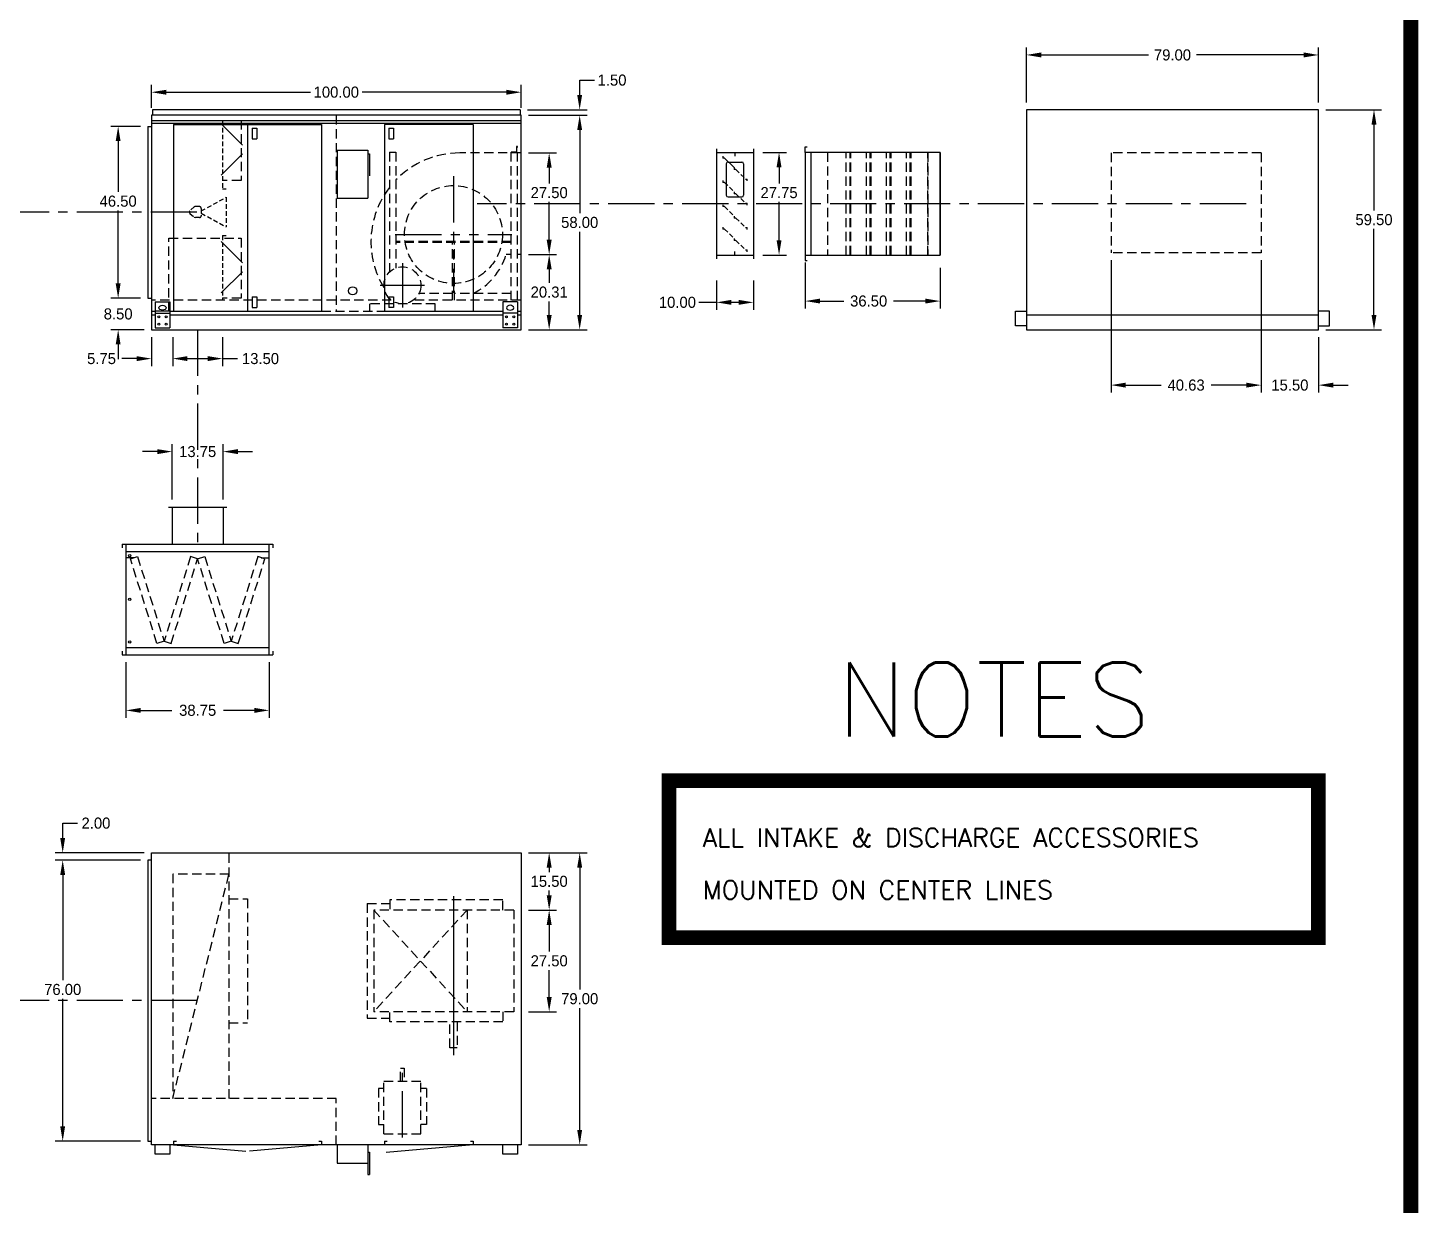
# Model space of a CAD drawing. Header units: inches. Extents: x 6 to 636, y -763 to 72.
# Drawn here: x 260.3 to 636.3, y -463 to -144.5 of the extents above; entities that cross this region are included whole.
import ezdxf
from ezdxf.enums import TextEntityAlignment as Align

# ---------------------------------------------------------------- set-up
doc = ezdxf.new("R2010")
doc.units = ezdxf.units.IN
doc.header["$LTSCALE"] = 10
doc.header["$MEASUREMENT"] = 0
for name, pattern in [('CENTER', [2, 1.25, -0.25, 0.25, -0.25]), ('HIDDEN', [0.375, 0.25, -0.125]), ('PHANTOM', [2.5, 1.25, -0.25, 0.25, -0.25, 0.25, -0.25])]:
    doc.linetypes.add(name, pattern=pattern)
for name, color, linetype in [('CENTERLINE', 2, 'CENTER'), ('DIFFUSER', 5, 'Continuous'), ('DISC-DAMPER', 5, 'Continuous'), ('FA-FILTER', 5, 'Continuous'), ('OBJECT', 5, 'Continuous'), ('RAM22UNIT', 3, 'Continuous')]:
    doc.layers.add(name, color=color, linetype=linetype)
doc.layers.add('TEXT', color=7, linetype='Continuous', lineweight=40)
doc.styles.add('S10', font='romans.shx', dxfattribs={"height": 0.1})
doc.dimstyles.new('DIMENSIONS', dxfattribs={"dimscale": 0, "dimtxt": 3, "dimasz": 4, "dimexe": 2, "dimexo": 2, "dimgap": 1, "dimtad": 0, "dimtih": 1, "dimtoh": 1, "dimzin": 0, "dimdsep": 46, "dimtxsty": 'Standard', "dimcen": 0.09, "dimclrd": 256, "dimclre": 256, "dimclrt": 1, "dimadec": 0, "dimazin": 0, "dimtfac": 1, "dimtofl": 0, "dimtmove": 0, "dimatfit": 3, "dimfxl": 0, "dimtolj": 1, "dimtzin": 0, "dimarcsym": 0})

# ---------------------------------------------------------------- blocks, each defined once
blk = doc.blocks.new('*D54')
at = {"layer": 'DEFPOINTS', "color": 0}
for p in [(393.71, -367.7), (401.28, -367.7), (393.71, -383.2)]:
    blk.add_point(p, dxfattribs=at)
at = {"layer": 'RAM22UNIT', "lineweight": -2}
for p, q in [((395.71, -367.7), (403.28, -367.7)), ((401.28, -371.7), (401.28, -372.95)), ((401.28, -379.2), (401.28, -377.95)), ((395.71, -383.2), (403.28, -383.2))]:
    blk.add_line(p, q, dxfattribs=at)
at = {"layer": 'RAM22UNIT'}
for points in [[(400.61, -371.7), (401.95, -371.7), (401.28, -367.7)], [(400.61, -379.2), (401.95, -379.2), (401.28, -383.2)]]:
    blk.add_solid(points, dxfattribs=at)
at = {"layer": 'RAM22UNIT', "color": 1, "insert": (401.28, -375.45), "char_height": 3, "attachment_point": 5}
blk.add_mtext('\\A1;15.50', dxfattribs=at)
blk = doc.blocks.new('*D55')
at = {"layer": 'DEFPOINTS', "color": 0}
for p in [(393.71, -367.7), (409.53, -367.7), (393.71, -446.7)]:
    blk.add_point(p, dxfattribs=at)
at = {"layer": 'RAM22UNIT', "lineweight": -2}
for p, q in [((395.71, -367.7), (411.53, -367.7)), ((409.53, -371.7), (409.53, -404.7)), ((409.53, -442.7), (409.53, -409.7)), ((395.71, -446.7), (411.53, -446.7))]:
    blk.add_line(p, q, dxfattribs=at)
at = {"layer": 'RAM22UNIT'}
for points in [[(408.86, -371.7), (410.19, -371.7), (409.53, -367.7)], [(408.86, -442.7), (410.19, -442.7), (409.53, -446.7)]]:
    blk.add_solid(points, dxfattribs=at)
at = {"layer": 'RAM22UNIT', "color": 1, "insert": (409.53, -407.2), "char_height": 3, "attachment_point": 5}
blk.add_mtext('\\A1;79.00', dxfattribs=at)
blk = doc.blocks.new('*D56')
at = {"layer": 'DEFPOINTS', "color": 0}
for p in [(269.71, -367.7), (293.71, -367.7), (292.71, -369.7)]:
    blk.add_point(p, dxfattribs=at)
at = {"layer": 'RAM22UNIT', "lineweight": -2}
for p, q in [((269.71, -363.7), (269.71, -359.7)), ((269.71, -359.7), (273.71, -359.7)), ((291.71, -367.7), (267.71, -367.7)), ((290.71, -369.7), (267.71, -369.7)), ((269.71, -373.7), (269.71, -377.7))]:
    blk.add_line(p, q, dxfattribs=at)
at = {"layer": 'RAM22UNIT'}
for points in [[(269.04, -363.7), (270.37, -363.7), (269.71, -367.7)], [(269.04, -373.7), (270.37, -373.7), (269.71, -369.7)]]:
    blk.add_solid(points, dxfattribs=at)
at = {"layer": 'RAM22UNIT', "color": 1, "insert": (278.71, -359.7), "char_height": 3, "attachment_point": 5}
blk.add_mtext('\\A1;2.00', dxfattribs=at)
blk = doc.blocks.new('A$C758A175F')
at = {"layer": 'TEXT', "const_width": 4}
blk.add_lwpolyline([(0, 0), (175.62, 0), (175.62, -42.47), (0, -42.47)], close=True, dxfattribs=at)
at = {"layer": 'TEXT', "style": 'S10'}
blk.add_text('NOTES', height=20, dxfattribs=at).set_placement((87.81, 6), align=Align.BOTTOM_CENTER)
for s, p in [('ALL INTAKE & DISCHARGE ACCESSORIES', (9.12, -17.89)), ('MOUNTED ON CENTER LINES', (9.12, -32.05))]:
    blk.add_text(s, height=5, dxfattribs=at).set_placement(p)
blk = doc.blocks.new('A$C60D232D9')
at = {"layer": 'TEXT', "color": 4, "linetype": 'HIDDEN'}
blk.add_blockref('A$C758A175F', (0, 0), dxfattribs=at)
blk = doc.blocks.new('*D70')
at = {"layer": 'DEFPOINTS', "color": 0}
for p in [(269.71, -369.7), (292.71, -369.7), (292.71, -445.7)]:
    blk.add_point(p, dxfattribs=at)
at = {"layer": 'RAM22UNIT', "lineweight": -2}
for p, q in [((290.71, -369.7), (267.71, -369.7)), ((269.71, -373.7), (269.71, -402.2)), ((269.71, -441.7), (269.71, -407.2)), ((290.71, -445.7), (267.71, -445.7))]:
    blk.add_line(p, q, dxfattribs=at)
at = {"layer": 'RAM22UNIT'}
for points in [[(269.04, -373.7), (270.37, -373.7), (269.71, -369.7)], [(269.04, -441.7), (270.37, -441.7), (269.71, -445.7)]]:
    blk.add_solid(points, dxfattribs=at)
at = {"layer": 'RAM22UNIT', "color": 1, "insert": (269.71, -404.7), "char_height": 3, "attachment_point": 5}
blk.add_mtext('\\A1;76.00', dxfattribs=at)
blk = doc.blocks.new('*D78')
at = {"layer": 'DEFPOINTS', "color": 0}
for p in [(393.71, -383.2), (393.71, -410.7), (401.28, -410.7)]:
    blk.add_point(p, dxfattribs=at)
at = {"layer": 'RAM22UNIT', "lineweight": -2}
for p, q in [((395.71, -383.2), (403.28, -383.2)), ((401.28, -387.2), (401.28, -394.45)), ((401.28, -406.7), (401.28, -399.45)), ((395.71, -410.7), (403.28, -410.7))]:
    blk.add_line(p, q, dxfattribs=at)
at = {"layer": 'RAM22UNIT'}
for points in [[(400.61, -387.2), (401.95, -387.2), (401.28, -383.2)], [(400.61, -406.7), (401.95, -406.7), (401.28, -410.7)]]:
    blk.add_solid(points, dxfattribs=at)
at = {"layer": 'RAM22UNIT', "color": 1, "insert": (401.28, -396.95), "char_height": 3, "attachment_point": 5}
blk.add_mtext('\\A1;27.50', dxfattribs=at)
blk = doc.blocks.new('*D79')
at = {"layer": 'DEFPOINTS', "color": 0}
for p in [(393.71, -161.96), (293.71, -168.2), (393.71, -168.2)]:
    blk.add_point(p, dxfattribs=at)
at = {"layer": 'RAM22UNIT', "lineweight": -2}
for p, q in [((293.71, -166.2), (293.71, -159.96)), ((393.71, -166.2), (393.71, -159.96)), ((297.71, -161.96), (336.71, -161.96)), ((389.71, -161.96), (350.71, -161.96))]:
    blk.add_line(p, q, dxfattribs=at)
at = {"layer": 'RAM22UNIT'}
for points in [[(297.71, -161.3), (297.71, -162.63), (293.71, -161.96)], [(389.71, -161.3), (389.71, -162.63), (393.71, -161.96)]]:
    blk.add_solid(points, dxfattribs=at)
at = {"layer": 'RAM22UNIT', "color": 1, "insert": (343.71, -161.96), "char_height": 3, "attachment_point": 5}
blk.add_mtext('\\A1;100.00', dxfattribs=at)
blk = doc.blocks.new('*D84')
at = {"layer": 'DEFPOINTS', "color": 0}
for p in [(292.71, -171.2), (284.71, -217.7), (292.71, -217.7)]:
    blk.add_point(p, dxfattribs=at)
at = {"layer": 'RAM22UNIT', "lineweight": -2}
for p, q in [((290.71, -171.2), (282.71, -171.2)), ((284.71, -175.2), (284.71, -188.95)), ((284.71, -213.7), (284.71, -193.95)), ((290.71, -217.7), (282.71, -217.7))]:
    blk.add_line(p, q, dxfattribs=at)
at = {"layer": 'RAM22UNIT'}
for points in [[(284.04, -175.2), (285.37, -175.2), (284.71, -171.2)], [(284.04, -213.7), (285.37, -213.7), (284.71, -217.7)]]:
    blk.add_solid(points, dxfattribs=at)
at = {"layer": 'RAM22UNIT', "color": 1, "insert": (284.71, -191.45), "char_height": 3, "attachment_point": 5}
blk.add_mtext('\\A1;46.50', dxfattribs=at)
blk = doc.blocks.new('*D85')
at = {"layer": 'DEFPOINTS', "color": 0}
for p in [(292.71, -217.7), (284.71, -226.2), (293.71, -226.2)]:
    blk.add_point(p, dxfattribs=at)
at = {"layer": 'RAM22UNIT', "lineweight": -2}
for p, q in [((284.71, -213.7), (284.71, -209.7)), ((290.71, -217.7), (282.71, -217.7)), ((291.71, -226.2), (282.71, -226.2)), ((284.71, -230.2), (284.71, -234.2))]:
    blk.add_line(p, q, dxfattribs=at)
at = {"layer": 'RAM22UNIT'}
for points in [[(284.04, -213.7), (285.37, -213.7), (284.71, -217.7)], [(284.04, -230.2), (285.37, -230.2), (284.71, -226.2)]]:
    blk.add_solid(points, dxfattribs=at)
at = {"layer": 'RAM22UNIT', "color": 1, "insert": (284.71, -221.95), "char_height": 3, "attachment_point": 5}
blk.add_mtext('\\A1;8.50', dxfattribs=at)
blk = doc.blocks.new('*D91')
at = {"layer": 'DEFPOINTS', "color": 0}
for p in [(470.53, -206.01), (507.03, -207.51), (507.03, -218.46)]:
    blk.add_point(p, dxfattribs=at)
at = {"layer": 'RAM22UNIT', "lineweight": -2}
for p, q in [((470.53, -208.01), (470.53, -220.46)), ((507.03, -209.51), (507.03, -220.46)), ((474.53, -218.46), (480.93, -218.46)), ((503.03, -218.46), (494.43, -218.46))]:
    blk.add_line(p, q, dxfattribs=at)
at = {"layer": 'RAM22UNIT'}
for points in [[(474.53, -217.79), (474.53, -219.12), (470.53, -218.46)], [(503.03, -217.79), (503.03, -219.12), (507.03, -218.46)]]:
    blk.add_solid(points, dxfattribs=at)
at = {"layer": 'RAM22UNIT', "color": 1, "insert": (487.68, -218.46), "char_height": 3, "attachment_point": 5}
blk.add_mtext('\\A1;36.50', dxfattribs=at)
blk = doc.blocks.new('*D92')
at = {"layer": 'DEFPOINTS', "color": 0}
for p in [(393.71, -168.2), (409.53, -168.2), (393.71, -226.2)]:
    blk.add_point(p, dxfattribs=at)
at = {"layer": 'RAM22UNIT', "lineweight": -2}
for p, q in [((395.71, -168.2), (411.53, -168.2)), ((409.53, -172.2), (409.53, -194.7)), ((409.53, -222.2), (409.53, -199.7)), ((395.71, -226.2), (411.53, -226.2))]:
    blk.add_line(p, q, dxfattribs=at)
at = {"layer": 'RAM22UNIT'}
for points in [[(408.86, -172.2), (410.19, -172.2), (409.53, -168.2)], [(408.86, -222.2), (410.19, -222.2), (409.53, -226.2)]]:
    blk.add_solid(points, dxfattribs=at)
at = {"layer": 'RAM22UNIT', "color": 1, "insert": (409.53, -197.2), "char_height": 3, "attachment_point": 5}
blk.add_mtext('\\A1;58.00', dxfattribs=at)
blk = doc.blocks.new('*D93')
at = {"layer": 'DEFPOINTS', "color": 0}
for p in [(393.71, -205.89), (393.71, -226.2), (401.28, -226.2)]:
    blk.add_point(p, dxfattribs=at)
at = {"layer": 'RAM22UNIT', "lineweight": -2}
for p, q in [((395.71, -205.89), (403.28, -205.89)), ((401.28, -209.89), (401.28, -213.54)), ((401.28, -222.2), (401.28, -218.54)), ((395.71, -226.2), (403.28, -226.2))]:
    blk.add_line(p, q, dxfattribs=at)
at = {"layer": 'RAM22UNIT'}
for points in [[(400.61, -209.89), (401.95, -209.89), (401.28, -205.89)], [(400.61, -222.2), (401.95, -222.2), (401.28, -226.2)]]:
    blk.add_solid(points, dxfattribs=at)
at = {"layer": 'RAM22UNIT', "color": 1, "insert": (401.28, -216.04), "char_height": 3, "attachment_point": 5}
blk.add_mtext('\\A1;20.31', dxfattribs=at)
blk = doc.blocks.new('*D94')
at = {"layer": 'DEFPOINTS', "color": 0}
for p in [(446.53, -210.89), (456.53, -210.89), (456.53, -218.81)]:
    blk.add_point(p, dxfattribs=at)
at = {"layer": 'RAM22UNIT', "lineweight": -2}
for p, q in [((446.53, -212.89), (446.53, -220.81)), ((456.53, -212.89), (456.53, -220.81)), ((446.53, -218.81), (441.71, -218.81)), ((452.53, -218.81), (450.53, -218.81))]:
    blk.add_line(p, q, dxfattribs=at)
at = {"layer": 'RAM22UNIT'}
for points in [[(450.53, -218.14), (450.53, -219.48), (446.53, -218.81)], [(452.53, -218.14), (452.53, -219.48), (456.53, -218.81)]]:
    blk.add_solid(points, dxfattribs=at)
at = {"layer": 'RAM22UNIT', "color": 1, "insert": (435.96, -218.81), "char_height": 3, "attachment_point": 5}
blk.add_mtext('\\A1;10.00', dxfattribs=at)
blk = doc.blocks.new('*D95')
at = {"layer": 'DEFPOINTS', "color": 0}
for p in [(393.46, -166.7), (393.71, -168.2), (409.53, -166.7)]:
    blk.add_point(p, dxfattribs=at)
at = {"layer": 'RAM22UNIT', "lineweight": -2}
for p, q in [((409.53, -162.7), (409.53, -158.7)), ((409.53, -158.7), (413.53, -158.7)), ((395.46, -166.7), (411.53, -166.7)), ((395.71, -168.2), (411.53, -168.2)), ((409.53, -172.2), (409.53, -176.2))]:
    blk.add_line(p, q, dxfattribs=at)
at = {"layer": 'RAM22UNIT'}
for points in [[(408.86, -162.7), (410.19, -162.7), (409.53, -166.7)], [(408.86, -172.2), (410.19, -172.2), (409.53, -168.2)]]:
    blk.add_solid(points, dxfattribs=at)
at = {"layer": 'RAM22UNIT', "color": 1, "insert": (418.28, -158.7), "char_height": 3, "attachment_point": 5}
blk.add_mtext('\\A1;1.50', dxfattribs=at)
blk = doc.blocks.new('*D96')
at = {"layer": 'DEFPOINTS', "color": 0}
for p in [(393.71, -178.39), (393.71, -205.89), (401.28, -205.89)]:
    blk.add_point(p, dxfattribs=at)
at = {"layer": 'RAM22UNIT', "lineweight": -2}
for p, q in [((395.71, -178.39), (403.28, -178.39)), ((401.28, -182.39), (401.28, -186.64)), ((401.28, -201.89), (401.28, -191.64)), ((395.71, -205.89), (403.28, -205.89))]:
    blk.add_line(p, q, dxfattribs=at)
at = {"layer": 'RAM22UNIT'}
for points in [[(400.61, -182.39), (401.95, -182.39), (401.28, -178.39)], [(400.61, -201.89), (401.95, -201.89), (401.28, -205.89)]]:
    blk.add_solid(points, dxfattribs=at)
at = {"layer": 'RAM22UNIT', "color": 1, "insert": (401.28, -189.14), "char_height": 3, "attachment_point": 5}
blk.add_mtext('\\A1;27.50', dxfattribs=at)
blk = doc.blocks.new('*D97')
at = {"layer": 'DEFPOINTS', "color": 0}
for p in [(457.03, -178.26), (457.03, -206.01), (463.45, -206.01)]:
    blk.add_point(p, dxfattribs=at)
at = {"layer": 'RAM22UNIT', "lineweight": -2}
for p, q in [((459.03, -178.26), (465.45, -178.26)), ((463.45, -182.26), (463.45, -186.64)), ((463.45, -202.01), (463.45, -191.64)), ((459.03, -206.01), (465.45, -206.01))]:
    blk.add_line(p, q, dxfattribs=at)
at = {"layer": 'RAM22UNIT'}
for points in [[(462.78, -182.26), (464.11, -182.26), (463.45, -178.26)], [(462.78, -202.01), (464.11, -202.01), (463.45, -206.01)]]:
    blk.add_solid(points, dxfattribs=at)
at = {"layer": 'RAM22UNIT', "color": 1, "insert": (463.45, -189.14), "char_height": 3, "attachment_point": 5}
blk.add_mtext('\\A1;27.75', dxfattribs=at)
blk = doc.blocks.new('*D104')
at = {"layer": 'DEFPOINTS', "color": 0}
for p in [(553.23, -205.39), (593.85, -205.39), (593.85, -241.2)]:
    blk.add_point(p, dxfattribs=at)
at = {"layer": 'RAM22UNIT', "lineweight": -2}
for p, q in [((553.23, -207.39), (553.23, -243.2)), ((593.85, -207.39), (593.85, -243.2)), ((557.23, -241.2), (566.79, -241.2)), ((589.85, -241.2), (580.29, -241.2))]:
    blk.add_line(p, q, dxfattribs=at)
at = {"layer": 'RAM22UNIT'}
for points in [[(557.23, -240.53), (557.23, -241.87), (553.23, -241.2)], [(589.85, -240.53), (589.85, -241.87), (593.85, -241.2)]]:
    blk.add_solid(points, dxfattribs=at)
at = {"layer": 'RAM22UNIT', "color": 1, "insert": (573.54, -241.2), "char_height": 3, "attachment_point": 5}
blk.add_mtext('\\A1;40.63', dxfattribs=at)
blk = doc.blocks.new('*D105')
at = {"layer": 'DEFPOINTS', "color": 0}
for p in [(593.85, -205.39), (609.35, -226.2), (609.35, -241.2)]:
    blk.add_point(p, dxfattribs=at)
at = {"layer": 'RAM22UNIT', "lineweight": -2}
for p, q in [((593.85, -207.39), (593.85, -243.2)), ((609.35, -228.2), (609.35, -243.2)), ((589.85, -241.2), (585.85, -241.2)), ((613.35, -241.2), (617.35, -241.2))]:
    blk.add_line(p, q, dxfattribs=at)
at = {"layer": 'RAM22UNIT'}
for points in [[(589.85, -240.53), (589.85, -241.87), (593.85, -241.2)], [(613.35, -240.53), (613.35, -241.87), (609.35, -241.2)]]:
    blk.add_solid(points, dxfattribs=at)
at = {"layer": 'RAM22UNIT', "color": 1, "insert": (601.6, -241.2), "char_height": 3, "attachment_point": 5}
blk.add_mtext('\\A1;15.50', dxfattribs=at)
blk = doc.blocks.new('*D106')
at = {"layer": 'DEFPOINTS', "color": 0}
for p in [(609.35, -166.7), (624.35, -166.7), (609.35, -226.2)]:
    blk.add_point(p, dxfattribs=at)
at = {"layer": 'RAM22UNIT', "lineweight": -2}
for p, q in [((611.35, -166.7), (626.35, -166.7)), ((624.35, -170.7), (624.35, -193.95)), ((624.35, -222.2), (624.35, -198.95)), ((611.35, -226.2), (626.35, -226.2))]:
    blk.add_line(p, q, dxfattribs=at)
at = {"layer": 'RAM22UNIT'}
for points in [[(623.68, -170.7), (625.02, -170.7), (624.35, -166.7)], [(623.68, -222.2), (625.02, -222.2), (624.35, -226.2)]]:
    blk.add_solid(points, dxfattribs=at)
at = {"layer": 'RAM22UNIT', "color": 1, "insert": (624.35, -196.45), "char_height": 3, "attachment_point": 5}
blk.add_mtext('\\A1;59.50', dxfattribs=at)
blk = doc.blocks.new('*D107')
at = {"layer": 'DEFPOINTS', "color": 0}
for p in [(609.35, -151.88), (530.35, -166.7), (609.35, -166.7)]:
    blk.add_point(p, dxfattribs=at)
at = {"layer": 'RAM22UNIT', "lineweight": -2}
for p, q in [((530.35, -164.7), (530.35, -149.88)), ((609.35, -164.7), (609.35, -149.88)), ((534.35, -151.88), (563.35, -151.88)), ((605.35, -151.88), (576.35, -151.88))]:
    blk.add_line(p, q, dxfattribs=at)
at = {"layer": 'RAM22UNIT'}
for points in [[(534.35, -151.21), (534.35, -152.55), (530.35, -151.88)], [(605.35, -151.21), (605.35, -152.55), (609.35, -151.88)]]:
    blk.add_solid(points, dxfattribs=at)
at = {"layer": 'RAM22UNIT', "color": 1, "insert": (569.85, -151.88), "char_height": 3, "attachment_point": 5}
blk.add_mtext('\\A1;79.00', dxfattribs=at)
blk = doc.blocks.new('*D110')
at = {"layer": 'DEFPOINTS', "color": 0}
for p in [(293.71, -226.2), (299.46, -226.2), (299.46, -234.03)]:
    blk.add_point(p, dxfattribs=at)
at = {"layer": 'RAM22UNIT', "lineweight": -2}
for p, q in [((293.71, -228.2), (293.71, -236.03)), ((299.46, -228.2), (299.46, -236.03)), ((289.71, -234.03), (285.71, -234.03)), ((303.46, -234.03), (307.46, -234.03))]:
    blk.add_line(p, q, dxfattribs=at)
at = {"layer": 'RAM22UNIT'}
for points in [[(289.71, -233.36), (289.71, -234.7), (293.71, -234.03)], [(303.46, -233.36), (303.46, -234.7), (299.46, -234.03)]]:
    blk.add_solid(points, dxfattribs=at)
at = {"layer": 'RAM22UNIT', "color": 1, "insert": (280.21, -234.03), "char_height": 3, "attachment_point": 5}
blk.add_mtext('\\A1;5.75', dxfattribs=at)
blk = doc.blocks.new('*D111')
at = {"layer": 'DEFPOINTS', "color": 0}
for p in [(299.46, -226.2), (312.96, -226.2), (312.96, -234.03)]:
    blk.add_point(p, dxfattribs=at)
at = {"layer": 'RAM22UNIT', "lineweight": -2}
for p, q in [((299.46, -228.2), (299.46, -236.03)), ((312.96, -228.2), (312.96, -236.03)), ((303.46, -234.03), (308.96, -234.03)), ((312.96, -234.03), (316.96, -234.03))]:
    blk.add_line(p, q, dxfattribs=at)
at = {"layer": 'RAM22UNIT'}
for points in [[(303.46, -233.36), (303.46, -234.7), (299.46, -234.03)], [(308.96, -233.36), (308.96, -234.7), (312.96, -234.03)]]:
    blk.add_solid(points, dxfattribs=at)
at = {"layer": 'RAM22UNIT', "color": 1, "insert": (323.21, -234.03), "char_height": 3, "attachment_point": 5}
blk.add_mtext('\\A1;13.50', dxfattribs=at)
blk = doc.blocks.new('A$C7EE451D5')
at = {"layer": 'FA-FILTER', "linetype": 'Continuous'}
for centre in [(2, -3.1875), (2, -15), (2, -26.5)]:
    blk.add_circle(centre, 0.3125, dxfattribs=at)
blk = doc.blocks.new('*D117')
at = {"layer": 'DEFPOINTS', "color": 0}
for p in [(286.83, -314.18), (325.58, -314.18), (325.58, -329.18)]:
    blk.add_point(p, dxfattribs=at)
at = {"layer": 'RAM22UNIT', "lineweight": -2}
for p, q in [((286.83, -316.18), (286.83, -331.18)), ((325.58, -316.18), (325.58, -331.18)), ((290.83, -329.18), (299.21, -329.18)), ((321.58, -329.18), (313.21, -329.18))]:
    blk.add_line(p, q, dxfattribs=at)
at = {"layer": 'RAM22UNIT'}
for points in [[(290.83, -328.52), (290.83, -329.85), (286.83, -329.18)], [(321.58, -328.52), (321.58, -329.85), (325.58, -329.18)]]:
    blk.add_solid(points, dxfattribs=at)
at = {"layer": 'RAM22UNIT', "color": 1, "insert": (306.21, -329.18), "char_height": 3, "attachment_point": 5}
blk.add_mtext('\\A1;38.75', dxfattribs=at)
blk = doc.blocks.new('*D118')
at = {"layer": 'DEFPOINTS', "color": 0}
for p in [(313.08, -259.18), (299.33, -274.18), (313.08, -274.18)]:
    blk.add_point(p, dxfattribs=at)
at = {"layer": 'RAM22UNIT', "lineweight": -2}
for p, q in [((295.33, -259.18), (291.33, -259.18)), ((299.33, -272.18), (299.33, -257.18)), ((313.08, -272.18), (313.08, -257.18)), ((317.08, -259.18), (321.08, -259.18))]:
    blk.add_line(p, q, dxfattribs=at)
at = {"layer": 'RAM22UNIT'}
for points in [[(295.33, -258.52), (295.33, -259.85), (299.33, -259.18)], [(317.08, -258.52), (317.08, -259.85), (313.08, -259.18)]]:
    blk.add_solid(points, dxfattribs=at)
at = {"layer": 'RAM22UNIT', "color": 1, "insert": (306.21, -259.18), "char_height": 3, "attachment_point": 5}
blk.add_mtext('\\A1;13.75', dxfattribs=at)
blk = doc.blocks.new('*D129')
at = {"layer": 'DEFPOINTS', "color": 0}
for p in [(285.04, -46.26), (293.71, -46.26), (292.71, -52.01), (510.03, -552.7), (525.53, -552.7), (525.53, -562.7)]:
    blk.add_point(p, dxfattribs=at)
at = {"layer": 'RAM22UNIT', "lineweight": -2}
for p, q in [((285.04, -42.26), (285.04, -37.57)), ((285.04, -37.57), (289.04, -37.57)), ((291.71, -46.26), (283.04, -46.26)), ((290.71, -52.01), (283.04, -52.01)), ((285.04, -56.01), (285.04, -60.01)), ((510.03, -554.7), (510.03, -564.7)), ((525.53, -554.7), (525.53, -564.7)), ((506.03, -562.7), (502.03, -562.7)), ((529.53, -562.7), (533.53, -562.7))]:
    blk.add_line(p, q, dxfattribs=at)
at = {"layer": 'RAM22UNIT'}
for points in [[(284.38, -42.26), (285.71, -42.26), (285.04, -46.26)], [(284.38, -56.01), (285.71, -56.01), (285.04, -52.01)], [(506.03, -562.03), (506.03, -563.37), (510.03, -562.7)], [(529.53, -562.03), (529.53, -563.37), (525.53, -562.7)]]:
    blk.add_solid(points, dxfattribs=at)
at = {"layer": 'RAM22UNIT', "color": 1, "char_height": 3, "attachment_point": 5}
for s, insert in [('\\A1;5.75', (294.54, -37.57)), ('\\A1;15.50', (517.78, -562.7))]:
    blk.add_mtext(s, dxfattribs=dict(at, insert=insert))

msp = doc.modelspace()

# ---------------------------------------------------------------- linework, layer by layer
at = {"color": 5, "ltscale": 12}
for p, q in [((320.957, -171.699), (322.207, -171.699)), ((320.957, -171.699), (320.957, -174.574)), ((322.207, -171.699), (322.207, -174.574)), ((357.957, -171.699), (357.957, -174.574)), ((357.957, -171.699), (359.207, -171.699)), ((359.207, -171.699), (359.207, -174.574)), ((320.957, -174.574), (322.207, -174.574)), ((357.957, -174.574), (359.207, -174.574)), ((343.957, -177.616), (352.207, -177.616)), ((343.957, -177.616), (343.957, -190.616)), ((352.207, -177.616), (352.207, -190.616)), ((352.207, -178.616), (352.707, -178.616)), ((352.707, -178.616), (352.707, -184.616)), ((343.957, -190.616), (352.207, -190.616)), ((320.957, -217.324), (322.207, -217.324)), ((320.957, -217.324), (320.957, -220.199)), ((322.207, -217.324), (322.207, -220.199)), ((357.957, -217.324), (357.957, -220.199)), ((357.957, -217.324), (359.207, -217.324)), ((359.207, -217.324), (359.207, -220.199)), ((320.957, -220.199), (322.207, -220.199))]:
    msp.add_line(p, q, dxfattribs=at)
at = {"layer": 'CENTERLINE'}
for p, q in [((306.014, -194.449), (111.017, -194.449)), ((589.742, -192.136), (381.801, -192.136)), ((306.207, -226.199), (306.207, -284.184)), ((306.014, -407.699), (111.017, -407.699))]:
    msp.add_line(p, q, dxfattribs=at)
at = {"layer": 'DIFFUSER'}
for p, q in [((470.528, -178.261), (470.528, -176.761)), ((470.528, -176.761), (471.028, -176.761)), ((507.028, -178.261), (470.528, -178.261)), ((470.528, -178.261), (470.528, -206.011)), ((470.528, -178.261), (470.528, -206.011)), ((472.028, -178.261), (472.028, -206.011)), ((472.028, -178.261), (472.028, -206.011)), ((507.028, -178.261), (507.028, -206.011)), ((507.028, -206.011), (507.028, -178.261)), ((470.528, -206.011), (507.028, -206.011)), ((470.528, -206.011), (470.528, -207.511)), ((470.528, -207.511), (471.028, -207.511))]:
    msp.add_line(p, q, dxfattribs=at)
at = {"layer": 'DIFFUSER', "color": 4, "linetype": 'HIDDEN'}
for p, q in [((476.528, -178.261), (476.528, -206.011)), ((481.632, -206.011), (481.632, -178.261)), ((482.638, -206.011), (482.638, -178.261)), ((482.899, -206.011), (482.899, -178.261)), ((487.069, -206.011), (487.069, -178.261)), ((488.076, -206.011), (488.076, -178.261)), ((488.337, -206.011), (488.337, -178.261)), ((492.507, -206.011), (492.507, -178.261)), ((493.514, -206.011), (493.514, -178.261)), ((493.775, -206.011), (493.775, -178.261)), ((497.945, -206.011), (497.945, -178.261)), ((498.951, -206.011), (498.951, -178.261)), ((499.213, -206.011), (499.213, -178.261)), ((503.653, -206.011), (503.653, -178.261)), ((503.653, -178.261), (503.653, -206.011))]:
    msp.add_line(p, q, dxfattribs=at)
at = {"layer": 'DISC-DAMPER'}
for p, q in [((446.528, -177.261), (446.528, -207.011)), ((446.528, -178.261), (456.528, -178.261)), ((456.528, -177.261), (456.528, -207.011)), ((446.528, -206.011), (456.528, -206.011))]:
    msp.add_line(p, q, dxfattribs=at)
at = {"layer": 'DISC-DAMPER', "color": 4, "linetype": 'HIDDEN', "ltscale": 12}
for p, q in [((448.199, -179.287), (448.199, -179.787)), ((448.699, -179.787), (448.199, -179.787)), ((448.699, -179.787), (451.278, -182.366)), ((448.199, -185.849), (448.199, -186.349)), ((448.699, -186.349), (448.199, -186.349)), ((454.357, -185.445), (454.857, -185.445)), ((454.857, -185.945), (454.857, -185.445)), ((448.199, -192.412), (448.199, -192.912)), ((448.699, -192.912), (448.199, -192.912)), ((454.357, -192.007), (454.857, -192.007)), ((454.857, -192.507), (454.857, -192.007)), ((448.199, -198.474), (448.199, -198.974)), ((448.699, -198.974), (448.199, -198.974)), ((454.857, -199.07), (454.857, -198.57)), ((454.357, -204.632), (454.857, -204.632)), ((454.857, -205.132), (454.857, -204.632))]:
    msp.add_line(p, q, dxfattribs=at)
at = {"layer": 'DISC-DAMPER', "color": 4, "linetype": 'HIDDEN'}
for p, q in [((451.528, -178.261), (451.528, -179.261)), ((451.528, -206.011), (451.528, -205.011))]:
    msp.add_line(p, q, dxfattribs=at)
at = {"layer": 'DISC-DAMPER', "ltscale": 12}
for p, q in [((449.178, -181.343), (449.178, -189.803)), ((449.648, -180.873), (453.408, -180.873)), ((453.878, -181.343), (453.878, -189.803)), ((449.648, -190.273), (453.408, -190.273))]:
    msp.add_line(p, q, dxfattribs=at)
at = {"layer": 'DISC-DAMPER', "color": 4, "linetype": 'HIDDEN', "ltscale": 0.5}
for p, q in [((451.278, -182.366), (451.278, -182.866)), ((451.778, -182.866), (451.278, -182.866)), ((451.778, -182.866), (454.357, -185.445)), ((448.699, -186.349), (451.278, -188.928)), ((451.278, -188.928), (451.278, -189.428)), ((451.778, -189.428), (451.278, -189.428)), ((451.778, -189.428), (454.357, -192.007)), ((448.699, -192.912), (451.278, -195.491)), ((451.278, -195.491), (451.278, -195.991)), ((448.699, -198.974), (451.278, -201.553)), ((451.778, -195.991), (451.278, -195.991)), ((451.778, -195.991), (454.357, -198.57)), ((454.357, -198.57), (454.857, -198.57)), ((451.278, -201.553), (451.278, -202.053)), ((451.778, -202.053), (451.278, -202.053)), ((451.778, -202.053), (454.357, -204.632))]:
    msp.add_line(p, q, dxfattribs=at)
at = {"layer": 'DISC-DAMPER', "ltscale": 12}
for centre, start, end in [((449.648, -181.343), 90, 180), ((453.408, -181.343), 0, 90), ((449.648, -189.803), 180, 270), ((453.408, -189.803), 270, 0)]:
    msp.add_arc(centre, 0.47, start, end, dxfattribs=at)
at = {"layer": 'OBJECT'}
for p, q in [((393.707, -168.199), (293.707, -168.199)), ((293.707, -168.199), (293.707, -226.199)), ((393.457, -166.699), (293.957, -166.699)), ((293.957, -166.699), (293.957, -168.199)), ((393.457, -166.699), (393.457, -168.199)), ((393.707, -172.949), (393.707, -168.199)), ((292.707, -171.199), (292.707, -217.699)), ((292.707, -171.199), (293.707, -171.199)), ((393.707, -169.699), (293.707, -169.699)), ((393.707, -170.449), (293.707, -170.449)), ((299.707, -170.699), (299.707, -221.199)), ((299.707, -170.699), (339.707, -170.699)), ((319.707, -170.699), (319.707, -221.199)), ((339.707, -170.699), (339.707, -221.199)), ((356.707, -170.699), (356.707, -221.199)), ((380.707, -170.699), (356.707, -170.699)), ((380.707, -170.699), (380.707, -221.199)), ((393.707, -204.449), (393.707, -172.949)), ((393.707, -226.199), (393.707, -204.449)), ((292.707, -217.699), (293.707, -217.699)), ((293.707, -221.199), (294.707, -221.199)), ((298.707, -221.199), (339.707, -221.199)), ((356.707, -221.199), (388.707, -221.199)), ((359.207, -220.199), (357.957, -220.199)), ((392.707, -221.199), (393.707, -221.199)), ((527.35, -225.199), (527.35, -221.199)), ((527.35, -221.199), (530.35, -221.199)), ((612.35, -221.199), (609.35, -221.199)), ((612.35, -225.199), (612.35, -221.199)), ((293.707, -222.199), (294.707, -222.199)), ((298.707, -222.199), (388.707, -222.199)), ((392.707, -222.199), (393.707, -222.199)), ((530.35, -225.199), (527.35, -225.199)), ((530.35, -222.199), (609.35, -222.199)), ((609.35, -225.199), (612.35, -225.199)), ((293.707, -226.199), (393.707, -226.199)), ((298.332, -274.184), (314.082, -274.184)), ((299.332, -274.184), (299.332, -284.184)), ((313.082, -274.184), (313.082, -284.184)), ((285.832, -284.184), (326.582, -284.184)), ((285.832, -284.184), (285.832, -285.184)), ((286.832, -314.184), (286.832, -284.184)), ((325.582, -314.184), (325.582, -284.184)), ((326.582, -284.184), (326.582, -285.184)), ((286.832, -286.184), (325.582, -286.184)), ((285.832, -313.184), (285.832, -314.184)), ((285.832, -314.184), (326.582, -314.184)), ((286.832, -312.184), (325.582, -312.184)), ((326.582, -313.184), (326.582, -314.184)), ((293.707, -446.699), (293.707, -367.699)), ((293.707, -367.699), (393.707, -367.699)), ((393.707, -367.699), (393.707, -446.699)), ((292.707, -369.699), (292.707, -445.699)), ((293.707, -369.699), (292.707, -369.699)), ((292.707, -445.699), (293.707, -445.699)), ((393.707, -446.699), (293.707, -446.699)), ((294.707, -449.199), (294.707, -446.699)), ((298.707, -446.699), (298.707, -449.199)), ((388.707, -449.199), (388.707, -446.699)), ((392.707, -446.699), (392.707, -449.199)), ((298.707, -449.199), (294.707, -449.199)), ((392.707, -449.199), (388.707, -449.199))]:
    msp.add_line(p, q, dxfattribs=at)
at = {"layer": 'OBJECT', "color": 4, "linetype": 'HIDDEN'}
for p, q in [((343.707, -168.199), (343.707, -221.199)), ((317.957, -169.574), (317.957, -185.824)), ((392.457, -176.636), (392.457, -178.136)), ((392.707, -176.636), (392.457, -176.636)), ((392.707, -218.199), (392.707, -176.636)), ((358.082, -178.199), (358.082, -210.628)), ((358.082, -178.199), (359.832, -178.199)), ((359.832, -178.199), (359.832, -209.515)), ((393.707, -178.386), (377.082, -178.386)), ((390.957, -218.199), (390.957, -178.136)), ((392.457, -178.136), (390.957, -178.136)), ((593.85, -178.386), (553.225, -178.386)), ((553.225, -178.386), (553.225, -205.386)), ((593.85, -178.386), (593.85, -205.386)), ((317.957, -185.824), (312.957, -185.824)), ((305.298, -195.766), (305.623, -195.886)), ((298.457, -201.449), (317.957, -201.449)), ((298.457, -221.199), (298.457, -201.449)), ((317.957, -201.449), (317.957, -217.699)), ((390.957, -202.324), (359.832, -202.324)), ((390.957, -202.574), (359.832, -202.574)), ((375.144, -218.199), (375.144, -202.574)), ((375.644, -218.199), (375.644, -202.574)), ((390.957, -205.886), (389.623, -205.886)), ((393.707, -205.886), (392.707, -205.886)), ((593.85, -205.386), (553.225, -205.386)), ((317.957, -217.699), (312.957, -217.699)), ((375.144, -216.449), (366.047, -216.449)), ((390.957, -216.449), (375.644, -216.449)), ((358.582, -218.199), (293.707, -218.199)), ((339.707, -221.199), (356.707, -221.199)), ((370.457, -219.199), (352.707, -219.199)), ((352.707, -219.199), (352.707, -221.199)), ((393.707, -218.199), (364.582, -218.199)), ((370.457, -221.199), (370.457, -219.199)), ((288.982, -287.885), (286.832, -287.885)), ((323.432, -287.885), (325.582, -287.885)), ((314.707, -434.199), (314.707, -367.699)), ((299.457, -434.199), (314.707, -373.449)), ((314.707, -373.449), (299.457, -373.449)), ((299.457, -373.449), (299.457, -434.199)), ((314.707, -380.199), (319.707, -380.199)), ((319.707, -380.199), (319.707, -413.699)), ((352.082, -381.449), (358.207, -381.449)), ((352.082, -381.449), (352.082, -412.449)), ((353.832, -383.199), (353.832, -410.699)), ((353.832, -383.199), (379.082, -410.699)), ((379.082, -383.199), (353.832, -410.699)), ((391.707, -383.199), (353.832, -383.199)), ((388.707, -380.449), (358.207, -380.449)), ((358.207, -380.449), (358.207, -383.199)), ((379.082, -383.199), (379.082, -410.699)), ((388.707, -383.199), (388.707, -380.449)), ((391.707, -383.199), (391.707, -410.699)), ((352.082, -412.449), (358.207, -412.449)), ((391.707, -410.699), (353.832, -410.699)), ((358.207, -413.449), (358.207, -410.699)), ((388.707, -413.449), (358.207, -413.449)), ((374.394, -420.449), (374.394, -413.449)), ((376.394, -413.449), (376.394, -420.449)), ((388.707, -410.699), (388.707, -413.449)), ((314.707, -413.699), (319.707, -413.699)), ((376.394, -420.449), (374.394, -420.449)), ((361.082, -425.949), (362.082, -425.949)), ((361.082, -429.449), (361.082, -425.949)), ((362.082, -425.949), (362.082, -429.449)), ((355.082, -431.449), (355.082, -441.199)), ((356.582, -431.449), (355.082, -431.449)), ((356.582, -443.699), (356.582, -429.449)), ((356.582, -429.449), (366.582, -429.449)), ((366.582, -443.699), (366.582, -429.449)), ((368.082, -431.449), (366.582, -431.449)), ((368.082, -431.449), (368.082, -441.199)), ((343.707, -434.199), (293.707, -434.199)), ((343.707, -446.699), (343.707, -434.199)), ((355.082, -441.199), (356.582, -441.199)), ((356.582, -443.699), (366.582, -443.699)), ((368.082, -441.199), (366.582, -441.199))]:
    msp.add_line(p, q, dxfattribs=at)
at = {"layer": 'OBJECT', "color": 4, "linetype": 'HIDDEN', "ltscale": 12}
for p, q in [((318.329, -176.259), (312.584, -170.514)), ((318.329, -178.639), (312.584, -184.384)), ((318.329, -208.134), (312.584, -202.389)), ((318.329, -210.514), (312.584, -216.259)), ((299.707, -445.699), (299.707, -446.699)), ((299.707, -445.699), (300.457, -445.699)), ((299.707, -446.699), (319.207, -448.43)), ((339.707, -446.699), (320.207, -448.43)), ((338.957, -445.699), (339.707, -445.699)), ((339.707, -445.699), (339.707, -446.699)), ((356.707, -445.699), (357.457, -445.699)), ((356.707, -445.699), (356.707, -446.699)), ((380.707, -446.699), (357.168, -448.789)), ((379.957, -445.699), (380.707, -445.699)), ((380.707, -445.699), (380.707, -446.699))]:
    msp.add_line(p, q, dxfattribs=at)
at = {"layer": 'OBJECT', "color": 4, "linetype": 'HIDDEN', "ltscale": 0.5}
for p, q in [((312.957, -169.699), (312.957, -188.074)), ((307.188, -194.078), (313.957, -190.386)), ((312.957, -188.074), (313.957, -188.074)), ((313.957, -190.386), (313.957, -198.386)), ((305.298, -193.007), (304.131, -194.007)), ((304.131, -194.766), (305.298, -195.766)), ((306.688, -192.886), (305.623, -192.886)), ((307.188, -193.386), (307.188, -195.386)), ((307.188, -194.694), (313.957, -198.386)), ((306.688, -195.886), (305.623, -195.886)), ((312.957, -200.699), (312.957, -218.199)), ((312.957, -200.699), (313.957, -200.699))]:
    msp.add_line(p, q, dxfattribs=at)
at = {"layer": 'OBJECT', "color": 191, "linetype": 'PHANTOM'}
for p, q in [((375.394, -184.699), (375.394, -216.199)), ((359.644, -200.449), (391.144, -200.449)), ((361.582, -208.199), (361.582, -220.199)), ((355.582, -214.199), (367.582, -214.199)), ((361.582, -444.699), (361.582, -424.949))]:
    msp.add_line(p, q, dxfattribs=at)
at = {"layer": 'OBJECT', "color": 5, "ltscale": 12}
for p, q in [((294.707, -218.699), (294.707, -225.699)), ((294.707, -218.699), (298.707, -218.699)), ((294.707, -221.699), (298.707, -221.699)), ((298.707, -218.699), (298.707, -225.699)), ((388.707, -218.699), (388.707, -225.699)), ((392.707, -218.699), (388.707, -218.699)), ((392.707, -221.699), (388.707, -221.699)), ((392.707, -218.699), (392.707, -225.699)), ((294.707, -225.699), (298.707, -225.699)), ((392.707, -225.699), (388.707, -225.699)), ((343.957, -446.699), (343.957, -451.699)), ((352.207, -446.699), (352.207, -454.699)), ((352.207, -448.699), (352.707, -448.699)), ((352.707, -448.699), (352.707, -454.699)), ((343.957, -451.699), (352.207, -451.699)), ((352.207, -454.699), (352.707, -454.699))]:
    msp.add_line(p, q, dxfattribs=at)
at = {"layer": 'OBJECT', "color": 4}
msp.add_line((298.707, -221.199), (294.707, -221.199), dxfattribs=at)
at = {"layer": 'OBJECT', "color": 191, "linetype": 'PHANTOM', "ltscale": 12}
msp.add_line((375.394, -379.449), (375.394, -422.449), dxfattribs=at)
at = {"layer": 'OBJECT'}
msp.add_lwpolyline([(530.35, -226.199), (609.35, -226.199), (609.35, -166.699), (530.35, -166.699)], close=True, dxfattribs=at)
at = {"layer": 'OBJECT', "color": 4, "linetype": 'HIDDEN'}
for points in [[(289.936, -287.586), (297.117, -310.486), (295.209, -311.085), (288.028, -288.184)], [(304.298, -287.586), (297.117, -310.486), (299.026, -311.085), (306.207, -288.184)], [(308.115, -287.586), (315.296, -310.486), (313.388, -311.085), (306.207, -288.184)], [(322.477, -287.586), (315.296, -310.486), (317.205, -311.085), (324.386, -288.184)]]:
    msp.add_lwpolyline(points, close=True, dxfattribs=at)
for centre, radius in [((375.394, -200.449), 13.25), ((361.582, -214.199), 5)]:
    msp.add_circle(centre, radius, dxfattribs=at)
at = {"layer": 'OBJECT', "color": 5, "ltscale": 12}
for centre, radius in [((348.136, -215.701), 1.102), ((295.707, -222.699), 0.25), ((295.707, -224.699), 0.25), ((297.707, -222.699), 0.25), ((297.707, -224.699), 0.25), ((389.707, -222.699), 0.25), ((389.707, -224.699), 0.25), ((391.707, -222.699), 0.25), ((391.707, -224.699), 0.25)]:
    msp.add_circle(centre, radius, dxfattribs=at)
at = {"layer": 'OBJECT', "color": 4, "linetype": 'HIDDEN'}
for centre, radius, start, end in [((377.082, -202.386), 24, 90, 135.95137), ((377.056, -202.375), 23.973, 142.32471, 211.5929), ((373.201, -200.98), 17.139, 295.97251, 343.36567)]:
    msp.add_arc(centre, radius, start, end, dxfattribs=at)
at = {"layer": 'OBJECT', "color": 4, "linetype": 'HIDDEN', "ltscale": 12}
msp.add_arc((304.457, -194.386), 0.5, 130.60129, 229.39871, dxfattribs=at)
at = {"layer": 'OBJECT', "color": 4, "linetype": 'HIDDEN', "ltscale": 0.5}
for centre, start, end in [((305.623, -193.386), 90, 130.60129), ((306.688, -193.386), 0, 90), ((306.688, -195.386), 270, 0)]:
    msp.add_arc(centre, 0.5, start, end, dxfattribs=at)
at = {"layer": 'OBJECT', "color": 5, "ltscale": 12}
msp.add_ellipse((296.707, -220.268), major_axis=(0.969, 0), ratio=0.6774874, dxfattribs=at)
at = {"layer": 'OBJECT', "color": 5, "ltscale": 12, "extrusion": (0, 0, -1)}
msp.add_ellipse((390.707, -220.268), major_axis=(-0.969, 0), ratio=0.6774874, dxfattribs=at)
at = {"layer": 'TEXT', "color": 3, "const_width": 4}
msp.add_lwpolyline([(7.613, 1.965), (7.613, -760.75), (634.302, -760.75), (634.302, 1.965)], close=True, dxfattribs=at)

# ---------------------------------------------------------------- block references
at = {"layer": 'OBJECT', "color": 4, "linetype": 'HIDDEN'}
msp.add_blockref('A$C7EE451D5', (285.832, -284.184), dxfattribs=at)
at = {"layer": 'TEXT'}
msp.add_blockref('A$C60D232D9', (433.681, -348.207), dxfattribs=at)

# ---------------------------------------------------------------- dimensions: what is measured, and where the dimension line sits
at = {"layer": 'RAM22UNIT'}
for base, p1, p2, picture, middle in [((285.044, -46.26), (292.707, -52.01), (293.707, -46.26), '*D129', (294.544, -37.568)), ((409.528, -166.699), (393.707, -168.199), (393.457, -166.699), '*D95', (418.278, -158.699)), ((284.707, -217.699), (292.707, -171.199), (292.707, -217.699), '*D84', (284.707, -191.449)), ((401.279, -205.886), (393.707, -178.386), (393.707, -205.886), '*D96', (401.279, -189.136)), ((463.446, -206.011), (457.028, -178.261), (457.028, -206.011), '*D97', (463.446, -189.136)), ((269.707, -369.699), (292.707, -445.699), (292.707, -369.699), '*D70', (269.707, -404.699))]:
    dim = msp.add_linear_dim(base=base, p1=p1, p2=p2, angle=90, dimstyle='DIMENSIONS', override={"dimscale": 1}, dxfattribs=at)
    dim.commit()
    dim.dimension.update_dxf_attribs({"geometry": picture, "text_midpoint": middle, "dimtype": 160})
for base, p1, p2, picture, middle in [((525.528, -562.699), (510.028, -552.699), (525.528, -552.699), '*D129', (517.778, -562.699)), ((609.35, -151.881), (530.35, -166.699), (609.35, -166.699), '*D107', (569.85, -151.881)), ((593.850435271, -241.198708411), (553.225435271, -205.386208411), (593.850435271, -205.386208411), '*D104', (573.537935271, -241.198708411)), ((609.35, -241.199), (593.85, -205.386), (609.35, -226.199), '*D105', (601.6, -241.199)), ((313.082, -259.184), (299.332, -274.184), (313.082, -274.184), '*D118', (306.207, -259.184)), ((325.582, -329.183), (286.832, -314.184), (325.582, -314.184), '*D117', (306.207, -329.183))]:
    dim = msp.add_linear_dim(base=base, p1=p1, p2=p2, dimstyle='DIMENSIONS', override={"dimscale": 1}, dxfattribs=at)
    dim.commit()
    dim.dimension.update_dxf_attribs({"geometry": picture, "text_midpoint": middle})
for base, p1, p2, picture, middle in [((393.707, -161.963), (293.707, -168.199), (393.707, -168.199), '*D79', (343.707, -161.963)), ((507.028, -218.457), (470.528, -206.011), (507.028, -207.511), '*D91', (487.684, -218.457)), ((456.528, -218.811), (446.528, -210.886), (456.528, -210.886), '*D94', (435.965, -218.811)), ((299.457, -234.029), (293.707, -226.199), (299.457, -226.199), '*D110', (280.207, -234.029)), ((312.957, -234.029), (299.457, -226.199), (312.957, -226.199), '*D111', (323.207, -234.029))]:
    dim = msp.add_linear_dim(base=base, p1=p1, p2=p2, dimstyle='DIMENSIONS', override={"dimscale": 1}, dxfattribs=at)
    dim.commit()
    dim.dimension.update_dxf_attribs({"geometry": picture, "text_midpoint": middle, "dimtype": 160})
for base, p1, p2, picture, middle in [((409.528, -168.199), (393.707, -226.199), (393.707, -168.199), '*D92', (409.528, -197.199)), ((624.349, -166.699), (609.35, -226.199), (609.35, -166.699), '*D106', (624.349, -196.449)), ((401.279, -226.199), (393.707, -205.886), (393.707, -226.199), '*D93', (401.279, -216.042)), ((284.707, -226.199), (292.707, -217.699), (293.707, -226.199), '*D85', (284.707, -221.949)), ((269.707, -367.699), (292.707, -369.699), (293.707, -367.699), '*D56', (278.707, -359.699)), ((401.279, -367.699), (393.707, -383.199), (393.707, -367.699), '*D54', (401.279, -375.449)), ((409.528, -367.699), (393.707, -446.699), (393.707, -367.699), '*D55', (409.528, -407.199)), ((401.279, -410.699), (393.707, -383.199), (393.707, -410.699), '*D78', (401.279, -396.949))]:
    dim = msp.add_linear_dim(base=base, p1=p1, p2=p2, angle=90, dimstyle='DIMENSIONS', override={"dimscale": 1}, dxfattribs=at)
    dim.commit()
    dim.dimension.update_dxf_attribs({"geometry": picture, "text_midpoint": middle})

doc.saveas('drawing.dxf')
